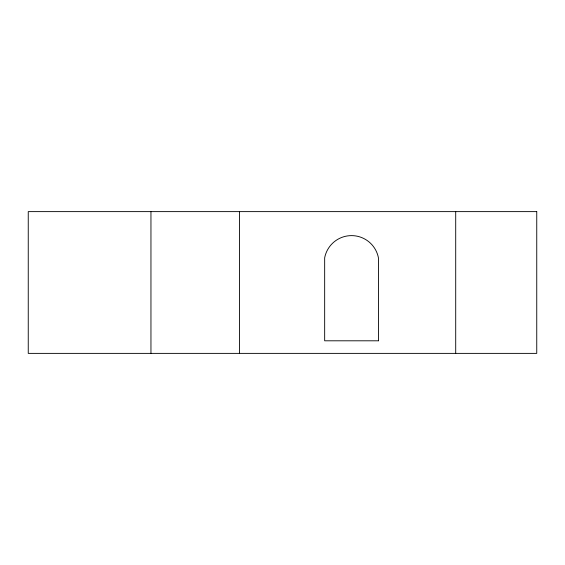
<?xml version="1.0" encoding="UTF-8"?>
<svg xmlns="http://www.w3.org/2000/svg" width="565" height="565" viewBox="0 0 565 565"><rect width="100%" height="100%" fill="white"/><g stroke="black" fill="none" stroke-linecap="round" stroke-linejoin="round"><path stroke-width="0.85" d="M455.708 211.621L455.708 353.379M239.504 211.621L239.504 353.379M150.954 211.621L150.954 353.379M536.75 211.621L28.25 211.621L28.25 353.379L536.75 353.379L536.75 211.621M378.43 340.801L324.663 340.801L324.663 257.831A27.374 27.374 0 0 1 378.43 257.831L378.43 340.801"/></g></svg>
